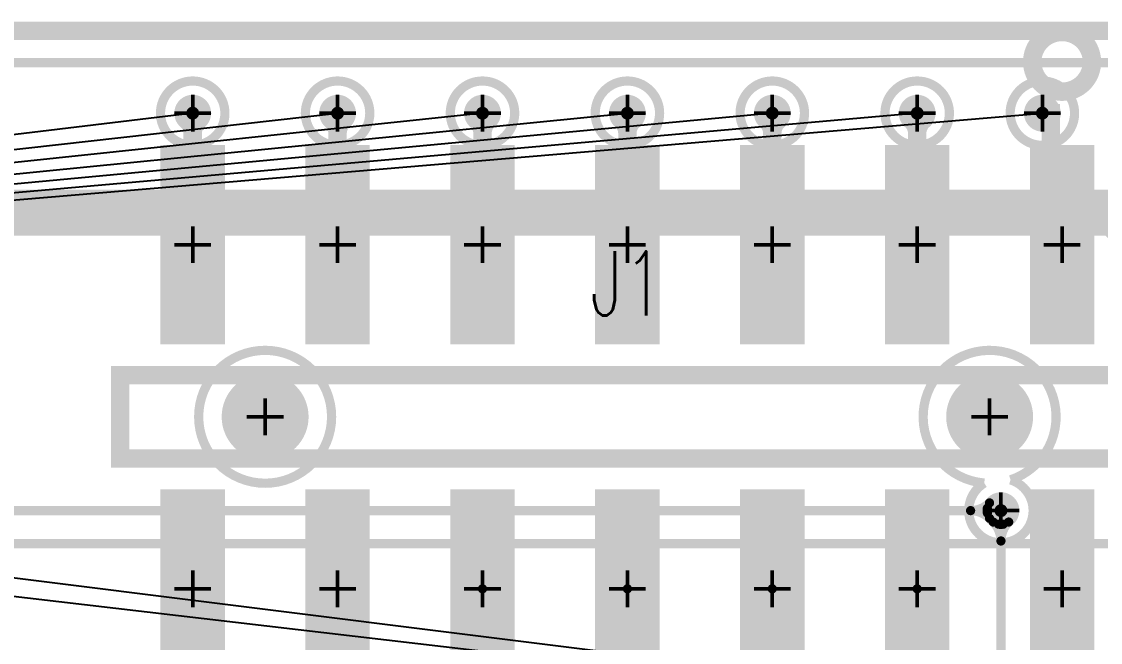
# Model space of a CAD drawing. Extents: x -4539 to 5978, y -4736 to 3041.
# Drawn here: x 1306 to 1892, y 1242 to 1580 of the extents above; entities that cross this region are included whole.
import ezdxf
from ezdxf.enums import TextEntityAlignment as Align

# ---------------------------------------------------------------- set-up
doc = ezdxf.new("R2010")
doc.units = 0
for name, pattern in [('SIG_112', [2, 1, 1]), ('SIG_113', [2, 1, 1]), ('SIG_114', [2, 1, 1]), ('SIG_115', [2, 1, 1]), ('SIG_173', [2, 1, 1]), ('SIG_194', [2, 1, 1]), ('SIG_195', [2, 1, 1]), ('SIG_196', [2, 1, 1]), ('SIG_198', [2, 1, 1]), ('SIG_62', [2, 1, 1])]:
    doc.linetypes.add(name, pattern=pattern)
doc.layers.get('0').update_dxf_attribs({"color": 254, "linetype": 'CONTINUOUS'})
for name, color, linetype in [('BOARD_OUTLINE_00', 254, 'CONTINUOUS'), ('DRIL_NPLTE_THRU_01', 16, 'CONTINUOUS'), ('DRIL_NPLTE_THRU_02', 2, 'CONTINUOUS'), ('DRIL_NPLTE_THRU_03', 34, 'CONTINUOUS'), ('DRIL_NPLTE_THRU_04', 96, 'CONTINUOUS'), ('DRIL_NPLTE_THRU_05', 6, 'CONTINUOUS'), ('DRIL_NPLTE_THRU_06', 176, 'CONTINUOUS'), ('DRIL_PLTE_THRU_01', 16, 'CONTINUOUS'), ('DRIL_PLTE_THRU_02', 2, 'CONTINUOUS'), ('DRIL_PLTE_THRU_03', 34, 'CONTINUOUS'), ('DRIL_PLTE_THRU_04', 96, 'CONTINUOUS'), ('DRIL_PLTE_THRU_05', 6, 'CONTINUOUS'), ('DRIL_PLTE_THRU_06', 176, 'CONTINUOUS'), ('DRIL_SYMBOL', 254, 'CONTINUOUS'), ('LINK_00', 254, 'CONTINUOUS'), ('PADS_BOT', 5, 'CONTINUOUS'), ('PADS_INNER', 1, 'CONTINUOUS'), ('PADS_TOP', 1, 'CONTINUOUS'), ('PART_NAME_27', 3, 'CONTINUOUS'), ('PART_TOP_2DLINE_00', 6, 'CONTINUOUS'), ('POUR_OUTLINE_02', 56, 'CONTINUOUS'), ('POUR_OUTLINE_05', 216, 'CONTINUOUS'), ('POUR_VIATHERM_02', 56, 'CONTINUOUS'), ('POUR_VOID_02', 56, 'CONTINUOUS'), ('POUR_VOID_05', 216, 'CONTINUOUS'), ('TEAR_01', 1, 'CONTINUOUS'), ('TEAR_03', 43, 'CONTINUOUS'), ('TEAR_04', 3, 'CONTINUOUS'), ('TRACE_01', 1, 'CONTINUOUS'), ('TRACE_03', 43, 'CONTINUOUS'), ('TRACE_04', 3, 'CONTINUOUS'), ('TRACE_06', 5, 'CONTINUOUS'), ('VIAPTS', 1, 'CONTINUOUS')]:
    doc.layers.add(name, color=color, linetype=linetype)
doc.styles.add('W5', font='simplex', dxfattribs={"width": 0.75})

# ---------------------------------------------------------------- blocks, each defined once
blk = doc.blocks.new('BOARD_10')
at = {"layer": 'BOARD_OUTLINE_00', "const_width": 10}
blk.add_lwpolyline([(500, 274.8), (500, -433.86, -1), (500, -591.34), (500, -1300), (1120.08, -1300), (1120.08, -1162.2, -1), (1159.45, -1162.2), (1159.45, -1300), (3161.42, -1300), (3161.42, -591.34, -1), (3161.42, -433.86), (3161.42, 274.8)], format="xyb", close=True, dxfattribs=at)
blk = doc.blocks.new('POUR_VOID_626')
at = {"layer": 'POUR_VOID_02', "const_width": 5}
blk.add_lwpolyline([(-4797.97, -5135, 1), (-4725.73, -5135, 1)], format="xyb", close=True, dxfattribs=at)
blk = doc.blocks.new('POUR_VOID_506')
at = {"layer": 'POUR_VOID_02', "const_width": 5}
blk.add_lwpolyline([(-4371.03, -5171.01, -9.979923), (-4356.8, -5169.29, -4.669374)], format="xyb", close=True, dxfattribs=at)
blk = doc.blocks.new('POUR_OUTLINE_418')
at = {"layer": 'POUR_OUTLINE_02', "const_width": 5}
blk.add_lwpolyline([(-3557.5, -5612.5), (-3557.5, -4942.5), (-6182.5, -4942.5), (-6182.5, -5617.5), (-6166.44, -5617.5, -0.691217), (-6166.44, -5802.5), (-6182.5, -5802.5), (-6182.5, -6482.5), (-5597.5, -6482.5), (-5597.5, -6359.83, -0.121918), (-5590.76, -6342.93, -5.51621), (-5582.07, -6334.24, -0.564646), (-5522.5, -6359.83), (-5522.5, -6482.5), (-3557.5, -6482.5), (-3557.5, -5807.5), (-3558.62, -5807.5, -0.806303), (-3558.62, -5612.5)], format="xyb", close=True, dxfattribs=at)
for name in ['POUR_VOID_626', 'POUR_VOID_506']:
    blk.add_blockref(name, (0, 0))
blk = doc.blocks.new('POUR_VIATHERM_844')
at = {"layer": 'POUR_VIATHERM_02'}
for points in [[(-4339.5, -4960), (-4339.5, -4960)], [(-4349.5, -4970), (-4349.5, -4970)], [(-4329.5, -4970), (-4329.5, -4970)], [(-4339.5, -4980), (-4339.5, -4980)]]:
    blk.add_lwpolyline(points, dxfattribs=at)
blk = doc.blocks.new('POUR_VIATHERM_847')
at = {"layer": 'POUR_VIATHERM_02'}
for points in [[(-4486.26, -4960), (-4486.26, -4960)], [(-4496.26, -4970), (-4496.26, -4970)], [(-4476.26, -4970), (-4476.26, -4970)], [(-4486.26, -4980), (-4486.26, -4980)]]:
    blk.add_lwpolyline(points, dxfattribs=at)
blk = doc.blocks.new('POUR_VIATHERM_852')
at = {"layer": 'POUR_VIATHERM_02'}
for points in [[(-4565, -4960), (-4565, -4960)], [(-4575, -4970), (-4575, -4970)], [(-4555, -4970), (-4555, -4970)], [(-4565, -4980), (-4565, -4980)]]:
    blk.add_lwpolyline(points, dxfattribs=at)
blk = doc.blocks.new('POUR_VIATHERM_853')
at = {"layer": 'POUR_VIATHERM_02'}
for points in [[(-4801.22, -4960), (-4801.22, -4960)], [(-4811.22, -4970), (-4811.22, -4970)], [(-4791.22, -4970), (-4791.22, -4970)], [(-4801.22, -4980), (-4801.22, -4980)]]:
    blk.add_lwpolyline(points, dxfattribs=at)
blk = doc.blocks.new('POUR_VIATHERM_858')
at = {"layer": 'POUR_VIATHERM_02'}
for points in [[(-4407.52, -4960), (-4407.52, -4960)], [(-4417.52, -4970), (-4417.52, -4970)], [(-4397.52, -4970), (-4397.52, -4970)], [(-4407.52, -4980), (-4407.52, -4980)]]:
    blk.add_lwpolyline(points, dxfattribs=at)
blk = doc.blocks.new('POUR_VIATHERM_865')
at = {"layer": 'POUR_VIATHERM_02'}
for points in [[(-4643.74, -4960), (-4643.74, -4960)], [(-4653.74, -4970), (-4653.74, -4970)], [(-4633.74, -4970), (-4633.74, -4970)], [(-4643.74, -4980), (-4643.74, -4980)]]:
    blk.add_lwpolyline(points, dxfattribs=at)
blk = doc.blocks.new('POUR_VIATHERM_866')
at = {"layer": 'POUR_VIATHERM_02'}
for points in [[(-4722.48, -4960), (-4722.48, -4960)], [(-4732.48, -4970), (-4732.48, -4970)], [(-4712.48, -4970), (-4712.48, -4970)], [(-4722.48, -4980), (-4722.48, -4980)]]:
    blk.add_lwpolyline(points, dxfattribs=at)
blk = doc.blocks.new('POUR_HEADER_0')
for name in ['POUR_OUTLINE_418', 'POUR_VIATHERM_853', 'POUR_VIATHERM_866', 'POUR_VIATHERM_865', 'POUR_VIATHERM_852', 'POUR_VIATHERM_847', 'POUR_VIATHERM_858', 'POUR_VIATHERM_844']:
    blk.add_blockref(name, (6185, 6485))
blk = doc.blocks.new('POUR_VOID_252')
at = {"layer": 'POUR_VOID_05', "const_width": 5}
blk.add_lwpolyline([(-4818.72, -4970, 1), (-4783.72, -4970, 1)], format="xyb", close=True, dxfattribs=at)
blk = doc.blocks.new('POUR_VOID_251')
at = {"layer": 'POUR_VOID_05', "const_width": 5}
blk.add_lwpolyline([(-4739.98, -4970, 1), (-4704.98, -4970, 1)], format="xyb", close=True, dxfattribs=at)
blk = doc.blocks.new('POUR_VOID_250')
at = {"layer": 'POUR_VOID_05', "const_width": 5}
blk.add_lwpolyline([(-4797.97, -5135, 1), (-4725.73, -5135, 1)], format="xyb", close=True, dxfattribs=at)
blk = doc.blocks.new('POUR_VOID_228')
at = {"layer": 'POUR_VOID_05', "const_width": 5}
blk.add_lwpolyline([(-4661.24, -4970, 1), (-4626.24, -4970, 1)], format="xyb", close=True, dxfattribs=at)
blk = doc.blocks.new('POUR_VOID_227')
at = {"layer": 'POUR_VOID_05', "const_width": 5}
blk.add_lwpolyline([(-4582.5, -4970, 1), (-4547.5, -4970, 1)], format="xyb", close=True, dxfattribs=at)
blk = doc.blocks.new('POUR_VOID_209')
at = {"layer": 'POUR_VOID_05', "const_width": 5}
blk.add_lwpolyline([(-4503.76, -4970, 1), (-4468.76, -4970, 1)], format="xyb", close=True, dxfattribs=at)
blk = doc.blocks.new('POUR_VOID_194')
at = {"layer": 'POUR_VOID_05', "const_width": 5}
blk.add_lwpolyline([(-4425.02, -4970, 1), (-4390.02, -4970, 1)], format="xyb", close=True, dxfattribs=at)
blk = doc.blocks.new('POUR_VOID_193')
at = {"layer": 'POUR_VOID_05', "const_width": 5}
blk.add_lwpolyline([(-4357, -4970, 1), (-4322, -4970, 1)], format="xyb", close=True, dxfattribs=at)
blk = doc.blocks.new('POUR_VOID_192')
at = {"layer": 'POUR_VOID_05', "const_width": 5}
blk.add_lwpolyline([(-4371.03, -5171.01, -9.979923), (-4356.8, -5169.29, -4.669374)], format="xyb", close=True, dxfattribs=at)
blk = doc.blocks.new('POUR_OUTLINE_162')
at = {"layer": 'POUR_OUTLINE_05', "const_width": 5}
blk.add_lwpolyline([(-3557.5, -5612.5), (-3557.5, -4942.5), (-6182.5, -4942.5), (-6182.5, -5617.5), (-6166.44, -5617.5, -0.691217), (-6166.44, -5802.5), (-6182.5, -5802.5), (-6182.5, -6482.5), (-5597.5, -6482.5), (-5597.5, -6359.83, -0.121918), (-5590.76, -6342.93, -0.711311), (-5613.56, -6318.99, -4.185103), (-5600.74, -6309.72, -0.59758), (-5582.07, -6334.24, -0.564646), (-5522.5, -6359.83), (-5522.5, -6482.5), (-3557.5, -6482.5), (-3557.5, -5807.5), (-3558.62, -5807.5, -0.806303), (-3558.62, -5612.5)], format="xyb", close=True, dxfattribs=at)
for name in ['POUR_VOID_252', 'POUR_VOID_251', 'POUR_VOID_228', 'POUR_VOID_227', 'POUR_VOID_209', 'POUR_VOID_194', 'POUR_VOID_193', 'POUR_VOID_250', 'POUR_VOID_192']:
    blk.add_blockref(name, (0, 0))
blk = doc.blocks.new('POUR_HEADER_3')
blk.add_blockref('POUR_OUTLINE_162', (6185, 6485))
blk = doc.blocks.new('SMOOTH_10')
at = {"const_width": 5}
blk.add_lwpolyline([(-2.5, 0, 1), (2.5, 0, 1)], format="xyb", close=True, dxfattribs=at)
blk = doc.blocks.new('PART_BODY_TOP_3')
at = {"layer": 'PART_TOP_2DLINE_00', "const_width": 10}
blk.add_lwpolyline([(-275.59, -22.64), (-275.59, 22.64), (275.59, 22.64), (275.59, -22.64)], close=True, dxfattribs=at)
blk.add_lwpolyline([(-252.45, -192.91, 1), (-219.99, -192.91, 1)], format="xyb", close=True, dxfattribs=at)
at = {"layer": 'PART_TOP_2DLINE_00'}
for p in [(-275.59, 22.64), (275.59, 22.64), (-275.59, -22.64), (275.59, -22.64)]:
    blk.add_blockref('SMOOTH_10', p, dxfattribs=at)
blk = doc.blocks.new('DRIL_SYMBOL_0')
at = {"layer": 'DRIL_SYMBOL', "const_width": 2}
for points in [[(0, -10), (0, 10)], [(-10, 0), (10, 0)]]:
    blk.add_lwpolyline(points, dxfattribs=at)
blk = doc.blocks.new('DRIL_HOLE_0')
blk.add_lwpolyline([(0, 0, 1), (0, 0, 1)], format="xyb", close=True)
blk.add_blockref('DRIL_SYMBOL_0', (0, 0))
blk = doc.blocks.new('PAD_2')
blk.add_lwpolyline([(0, 0, 1), (0, 0, 1)], format="xyb", close=True)
blk = doc.blocks.new('PAD_4')
at = {"const_width": 35.04}
blk.add_lwpolyline([(-54.13, 0), (54.13, 0)], dxfattribs=at)
blk = doc.blocks.new('STK_TOP_6')
at = {"layer": 'DRIL_NPLTE_THRU_01'}
blk.add_blockref('DRIL_HOLE_0', (0, 0), dxfattribs=at)
at = {"layer": 'DRIL_NPLTE_THRU_02'}
blk.add_blockref('DRIL_HOLE_0', (0, 0), dxfattribs=at)
at = {"layer": 'DRIL_NPLTE_THRU_03'}
blk.add_blockref('DRIL_HOLE_0', (0, 0), dxfattribs=at)
at = {"layer": 'DRIL_NPLTE_THRU_04'}
blk.add_blockref('DRIL_HOLE_0', (0, 0), dxfattribs=at)
at = {"layer": 'DRIL_NPLTE_THRU_05'}
blk.add_blockref('DRIL_HOLE_0', (0, 0), dxfattribs=at)
at = {"layer": 'DRIL_NPLTE_THRU_06'}
blk.add_blockref('DRIL_HOLE_0', (0, 0), dxfattribs=at)
at = {"layer": 'PADS_BOT'}
blk.add_blockref('PAD_2', (0, 0), dxfattribs=at)
at = {"layer": 'PADS_INNER'}
blk.add_blockref('PAD_2', (0, 0), dxfattribs=at)
at = {"layer": 'PADS_TOP', "rotation": 90}
blk.add_blockref('PAD_4', (0, 0), dxfattribs=at)
blk = doc.blocks.new('DRIL_SYMBOL_47$2440944882')
at = {"layer": 'DRIL_SYMBOL', "const_width": 2}
for points in [[(0, -10), (0, 10)], [(-10, 0), (10, 0)]]:
    blk.add_lwpolyline(points, dxfattribs=at)
blk = doc.blocks.new('DRIL_HOLE_47$2440944882')
at = {"const_width": 23.62}
blk.add_lwpolyline([(-11.81, 0, 1), (11.81, 0, 1)], format="xyb", close=True, dxfattribs=at)
blk.add_blockref('DRIL_SYMBOL_47$2440944882', (0, 0))
blk = doc.blocks.new('PAD_5')
at = {"const_width": 21.65}
blk.add_lwpolyline([(0, -10.83, 1), (0, 10.83, 1)], format="xyb", close=True, dxfattribs=at)
blk = doc.blocks.new('STK_TOP_7')
at = {"layer": 'DRIL_NPLTE_THRU_01'}
blk.add_blockref('DRIL_HOLE_47$2440944882', (0, 0), dxfattribs=at)
at = {"layer": 'DRIL_NPLTE_THRU_02'}
blk.add_blockref('DRIL_HOLE_47$2440944882', (0, 0), dxfattribs=at)
at = {"layer": 'DRIL_NPLTE_THRU_03'}
blk.add_blockref('DRIL_HOLE_47$2440944882', (0, 0), dxfattribs=at)
at = {"layer": 'DRIL_NPLTE_THRU_04'}
blk.add_blockref('DRIL_HOLE_47$2440944882', (0, 0), dxfattribs=at)
at = {"layer": 'DRIL_NPLTE_THRU_05'}
blk.add_blockref('DRIL_HOLE_47$2440944882', (0, 0), dxfattribs=at)
at = {"layer": 'DRIL_NPLTE_THRU_06'}
blk.add_blockref('DRIL_HOLE_47$2440944882', (0, 0), dxfattribs=at)
at = {"layer": 'PADS_BOT'}
blk.add_blockref('PAD_5', (0, 0), dxfattribs=at)
at = {"layer": 'PADS_INNER'}
blk.add_blockref('PAD_5', (0, 0), dxfattribs=at)
at = {"layer": 'PADS_TOP'}
blk.add_blockref('PAD_5', (0, 0), dxfattribs=at)
blk = doc.blocks.new('SYM_TOP_5')
for name, p in [('STK_TOP_6', (-236.22, 93.5)), ('STK_TOP_6', (-157.48, 93.5)), ('STK_TOP_6', (-78.74, 93.5)), ('STK_TOP_6', (0, 93.5)), ('STK_TOP_6', (78.74, 93.5)), ('STK_TOP_6', (157.48, 93.5)), ('STK_TOP_6', (236.22, 93.5)), ('PART_BODY_TOP_3', (0, 0)), ('STK_TOP_7', (-196.85, 0)), ('STK_TOP_7', (196.85, 0)), ('STK_TOP_6', (-236.22, -93.5)), ('STK_TOP_6', (-157.48, -93.5)), ('STK_TOP_6', (-78.74, -93.5)), ('STK_TOP_6', (0, -93.5)), ('STK_TOP_6', (78.74, -93.5)), ('STK_TOP_6', (157.48, -93.5)), ('STK_TOP_6', (236.22, -93.5))]:
    blk.add_blockref(name, p)
blk = doc.blocks.new('PART_TOP_29')
blk.add_blockref('SYM_TOP_5', (0, 0))
at = {"layer": 'PART_NAME_27', "style": 'W5', "width": 0.75}
blk.add_text('J1', height=35, rotation=-180, dxfattribs=at).set_placement((0, -90), align=Align.TOP_CENTER)
blk = doc.blocks.new('TRACE_1724')
at = {"layer": 'TRACE_03', "linetype": 'SIG_62', "const_width": 5}
blk.add_lwpolyline([(576, 1296), (2176.5, 1296), (2183.5, 1303), (2202, 1303)], dxfattribs=at)
blk = doc.blocks.new('SMOOTH_5')
at = {"const_width": 2.5}
blk.add_lwpolyline([(-1.25, 0, 1), (1.25, 0, 1)], format="xyb", close=True, dxfattribs=at)
blk = doc.blocks.new('TEAR_2008008000535')
at = {"const_width": 5}
for points in [[(11.67, 11.67, -0.196262), (1.42, 7.36)], [(11.67, 11.67, -0.067729), (4.35, 6.11)], [(11.67, 11.67, 0.067729), (6.11, 4.35)], [(11.67, 11.67, 0.196262), (7.36, 1.42)]]:
    blk.add_lwpolyline(points, format="xyb", dxfattribs=at)
for p in [(11.67, 11.67), (11.67, 11.67), (11.67, 11.67), (11.67, 11.67), (1.42, 7.36), (4.35, 6.11), (6.11, 4.35), (7.36, 1.42)]:
    blk.add_blockref('SMOOTH_5', p)
blk = doc.blocks.new('TRACE_1232')
at = {"layer": 'TRACE_01', "linetype": 'SIG_112', "const_width": 5}
blk.add_lwpolyline([(1616.49, 1169.49), (1656.43, 1209.43), (1688.28, 1209.43), (1713.74, 1234.88), (1713.74, 1271.5)], dxfattribs=at)
at = {"layer": 'TEAR_01'}
blk.add_blockref('TEAR_2008008000535', (1616.49, 1169.49), dxfattribs=at)
at = {"layer": 'TRACE_01'}
for p in [(1713.74, 1271.5), (1713.74, 1234.88), (1656.43, 1209.43), (1688.28, 1209.43), (1616.49, 1169.49)]:
    blk.add_blockref('SMOOTH_5', p, dxfattribs=at)
blk = doc.blocks.new('TEAR_2008008000541')
at = {"const_width": 5}
for points in [[(16.5, 0, -0.196262), (6.21, 4.2)], [(16.5, 0, 0.196262), (6.21, -4.2)], [(16.5, 0, -0.067729), (7.4, 1.24)], [(16.5, 0, 0.067729), (7.4, -1.24)]]:
    blk.add_lwpolyline(points, format="xyb", dxfattribs=at)
for p in [(6.21, 4.2), (7.4, 1.24), (7.4, -1.24), (16.5, 0), (16.5, 0), (16.5, 0), (16.5, 0), (6.21, -4.2)]:
    blk.add_blockref('SMOOTH_5', p)
blk = doc.blocks.new('TRACE_1454')
at = {"layer": 'TRACE_01', "linetype": 'SIG_113', "const_width": 5}
blk.add_lwpolyline([(1687, 1190), (1747.6, 1190), (1792.48, 1234.88), (1792.48, 1271.5)], dxfattribs=at)
at = {"layer": 'TEAR_01'}
blk.add_blockref('TEAR_2008008000541', (1687, 1190), dxfattribs=at)
at = {"layer": 'TRACE_01'}
for p in [(1792.48, 1271.5), (1792.48, 1234.88), (1687, 1190), (1747.6, 1190)]:
    blk.add_blockref('SMOOTH_5', p, dxfattribs=at)
blk = doc.blocks.new('TEAR_2008008000546')
at = {"const_width": 5}
for points in [[(16.5, 0, -0.196262), (6.21, 4.2)], [(16.5, 0, 0.196262), (6.21, -4.2)], [(16.5, 0, -0.067729), (7.4, 1.24)], [(16.5, 0, 0.067729), (7.4, -1.24)]]:
    blk.add_lwpolyline(points, format="xyb", dxfattribs=at)
for p in [(6.21, 4.2), (7.4, 1.24), (7.4, -1.24), (16.5, 0), (16.5, 0), (16.5, 0), (16.5, 0), (6.21, -4.2)]:
    blk.add_blockref('SMOOTH_5', p)
blk = doc.blocks.new('TRACE_362')
at = {"layer": 'TRACE_01', "linetype": 'SIG_114', "const_width": 5}
blk.add_lwpolyline([(1422, 1176), (1440.97, 1176), (1453.89, 1188.92), (1589.04, 1188.92), (1635, 1234.88), (1635, 1271.5)], dxfattribs=at)
at = {"layer": 'TEAR_01'}
blk.add_blockref('TEAR_2008008000546', (1422, 1176), dxfattribs=at)
at = {"layer": 'TRACE_01'}
for p in [(1635, 1271.5), (1635, 1234.88), (1453.89, 1188.92), (1589.04, 1188.92), (1422, 1176), (1440.97, 1176)]:
    blk.add_blockref('SMOOTH_5', p, dxfattribs=at)
blk = doc.blocks.new('TEAR_2008008000996')
at = {"const_width": 10}
for points in [[(0, -11, 0.196262), (-2.8, -4.14)], [(0, -11, -0.196262), (2.8, -4.14)]]:
    blk.add_lwpolyline(points, format="xyb", dxfattribs=at)
for p in [(-2.8, -4.14), (2.8, -4.14), (0, -11), (0, -11)]:
    blk.add_blockref('SMOOTH_10', p)
blk = doc.blocks.new('TRACE_212')
at = {"layer": 'TRACE_01', "linetype": 'SIG_173', "const_width": 10}
blk.add_lwpolyline([(1398.78, 1458.5), (1398.78, 1530)], dxfattribs=at)
at = {"layer": 'TEAR_01'}
blk.add_blockref('TEAR_2008008000996', (1398.78, 1530), dxfattribs=at)
at = {"layer": 'TRACE_01'}
for p in [(1398.78, 1530), (1398.78, 1458.5)]:
    blk.add_blockref('SMOOTH_10', p, dxfattribs=at)
blk = doc.blocks.new('TEAR_2008008000997')
at = {"const_width": 10}
for points in [[(0, -11, 0.196262), (-2.8, -4.14)], [(0, -11, -0.196262), (2.8, -4.14)]]:
    blk.add_lwpolyline(points, format="xyb", dxfattribs=at)
for p in [(-2.8, -4.14), (2.8, -4.14), (0, -11), (0, -11)]:
    blk.add_blockref('SMOOTH_10', p)
blk = doc.blocks.new('TRACE_214')
at = {"layer": 'TRACE_01', "linetype": 'SIG_173', "const_width": 10}
blk.add_lwpolyline([(1477.52, 1458.5), (1477.52, 1530)], dxfattribs=at)
at = {"layer": 'TEAR_01'}
blk.add_blockref('TEAR_2008008000997', (1477.52, 1530), dxfattribs=at)
at = {"layer": 'TRACE_01'}
for p in [(1477.52, 1530), (1477.52, 1458.5)]:
    blk.add_blockref('SMOOTH_10', p, dxfattribs=at)
blk = doc.blocks.new('TEAR_2008008000998')
at = {"const_width": 10}
for points in [[(0, -11, 0.196262), (-2.8, -4.14)], [(0, -11, -0.196262), (2.8, -4.14)]]:
    blk.add_lwpolyline(points, format="xyb", dxfattribs=at)
for p in [(-2.8, -4.14), (2.8, -4.14), (0, -11), (0, -11)]:
    blk.add_blockref('SMOOTH_10', p)
blk = doc.blocks.new('TRACE_216')
at = {"layer": 'TRACE_01', "linetype": 'SIG_173', "const_width": 10}
blk.add_lwpolyline([(1556.26, 1458.5), (1556.26, 1530)], dxfattribs=at)
at = {"layer": 'TEAR_01'}
blk.add_blockref('TEAR_2008008000998', (1556.26, 1530), dxfattribs=at)
at = {"layer": 'TRACE_01'}
for p in [(1556.26, 1530), (1556.26, 1458.5)]:
    blk.add_blockref('SMOOTH_10', p, dxfattribs=at)
blk = doc.blocks.new('TEAR_2008008000999')
at = {"const_width": 10}
for points in [[(0, -11, 0.196262), (-2.8, -4.14)], [(0, -11, -0.196262), (2.8, -4.14)]]:
    blk.add_lwpolyline(points, format="xyb", dxfattribs=at)
for p in [(-2.8, -4.14), (2.8, -4.14), (0, -11), (0, -11)]:
    blk.add_blockref('SMOOTH_10', p)
blk = doc.blocks.new('TRACE_218')
at = {"layer": 'TRACE_01', "linetype": 'SIG_173', "const_width": 10}
blk.add_lwpolyline([(1635, 1458.5), (1635, 1530)], dxfattribs=at)
at = {"layer": 'TEAR_01'}
blk.add_blockref('TEAR_2008008000999', (1635, 1530), dxfattribs=at)
at = {"layer": 'TRACE_01'}
for p in [(1635, 1530), (1635, 1458.5)]:
    blk.add_blockref('SMOOTH_10', p, dxfattribs=at)
blk = doc.blocks.new('TEAR_2008008001000')
at = {"const_width": 10}
for points in [[(0, -11, 0.196262), (-2.8, -4.14)], [(0, -11, -0.196262), (2.8, -4.14)]]:
    blk.add_lwpolyline(points, format="xyb", dxfattribs=at)
for p in [(-2.8, -4.14), (2.8, -4.14), (0, -11), (0, -11)]:
    blk.add_blockref('SMOOTH_10', p)
blk = doc.blocks.new('TRACE_220')
at = {"layer": 'TRACE_01', "linetype": 'SIG_173', "const_width": 10}
blk.add_lwpolyline([(1713.74, 1458.5), (1713.74, 1530)], dxfattribs=at)
at = {"layer": 'TEAR_01'}
blk.add_blockref('TEAR_2008008001000', (1713.74, 1530), dxfattribs=at)
at = {"layer": 'TRACE_01'}
for p in [(1713.74, 1530), (1713.74, 1458.5)]:
    blk.add_blockref('SMOOTH_10', p, dxfattribs=at)
blk = doc.blocks.new('TEAR_2008008001001')
at = {"const_width": 10}
for points in [[(0, -11, 0.196262), (-2.8, -4.14)], [(0, -11, -0.196262), (2.8, -4.14)]]:
    blk.add_lwpolyline(points, format="xyb", dxfattribs=at)
for p in [(-2.8, -4.14), (2.8, -4.14), (0, -11), (0, -11)]:
    blk.add_blockref('SMOOTH_10', p)
blk = doc.blocks.new('TRACE_222')
at = {"layer": 'TRACE_01', "linetype": 'SIG_173', "const_width": 10}
blk.add_lwpolyline([(1792.48, 1458.5), (1792.48, 1530)], dxfattribs=at)
at = {"layer": 'TEAR_01'}
blk.add_blockref('TEAR_2008008001001', (1792.48, 1530), dxfattribs=at)
at = {"layer": 'TRACE_01'}
for p in [(1792.48, 1530), (1792.48, 1458.5)]:
    blk.add_blockref('SMOOTH_10', p, dxfattribs=at)
blk = doc.blocks.new('TEAR_2008008001125')
at = {"const_width": 5}
for points in [[(0, -16.5, 0.196262), (-4.2, -6.21)], [(0, -16.5, 0.067729), (-1.24, -7.4)], [(0, -16.5, -0.196262), (4.2, -6.21)], [(0, -16.5, -0.067729), (1.24, -7.4)]]:
    blk.add_lwpolyline(points, format="xyb", dxfattribs=at)
for p in [(-4.2, -6.21), (-1.24, -7.4), (1.24, -7.4), (4.2, -6.21), (0, -16.5), (0, -16.5), (0, -16.5), (0, -16.5)]:
    blk.add_blockref('SMOOTH_5', p)
blk = doc.blocks.new('TRACE_2836')
at = {"layer": 'TRACE_04', "linetype": 'SIG_194', "const_width": 5}
blk.add_lwpolyline([(1803.7, 799.2), (1803.7, 887.7), (1838, 922), (1838, 1314)], dxfattribs=at)
at = {"layer": 'TEAR_04'}
blk.add_blockref('TEAR_2008008001125', (1838, 1314), dxfattribs=at)
at = {"layer": 'TRACE_04'}
for p in [(1838, 1314), (1838, 922), (1803.7, 887.7), (1803.7, 799.2)]:
    blk.add_blockref('SMOOTH_5', p, dxfattribs=at)
blk = doc.blocks.new('TEAR_2008008001129')
at = {"const_width": 5}
for points in [[(-16.5, 0, 0.196262), (-6.21, 4.2)], [(-16.5, 0, 0.067729), (-7.4, 1.24)], [(-16.5, 0, -0.196262), (-6.21, -4.2)], [(-16.5, 0, -0.067729), (-7.4, -1.24)]]:
    blk.add_lwpolyline(points, format="xyb", dxfattribs=at)
for p in [(-6.21, 4.2), (-16.5, 0), (-16.5, 0), (-16.5, 0), (-16.5, 0), (-7.4, 1.24), (-7.4, -1.24), (-6.21, -4.2)]:
    blk.add_blockref('SMOOTH_5', p)
blk = doc.blocks.new('TRACE_1328')
at = {"layer": 'TRACE_03', "linetype": 'SIG_194', "const_width": 5}
blk.add_lwpolyline([(803, 1314), (1838, 1314)], dxfattribs=at)
at = {"layer": 'TEAR_03'}
blk.add_blockref('TEAR_2008008001129', (1838, 1314), dxfattribs=at)
at = {"layer": 'TRACE_03'}
blk.add_blockref('SMOOTH_5', (1838, 1314), dxfattribs=at)
blk = doc.blocks.new('SMOOTH_25')
at = {"const_width": 12.5}
blk.add_lwpolyline([(-6.25, 0, 1), (6.25, 0, 1)], format="xyb", close=True, dxfattribs=at)
blk = doc.blocks.new('DRIL_SYMBOL_7')
at = {"layer": 'DRIL_SYMBOL', "const_width": 2}
for points in [[(0, -10), (0, 10)], [(-10, 0), (10, 0)]]:
    blk.add_lwpolyline(points, dxfattribs=at)
blk = doc.blocks.new('DRIL_HOLE_7')
at = {"const_width": 3.5}
blk.add_lwpolyline([(-1.75, 0, 1), (1.75, 0, 1)], format="xyb", close=True, dxfattribs=at)
blk.add_blockref('DRIL_SYMBOL_7', (0, 0))
blk = doc.blocks.new('PAD_15')
at = {"const_width": 10}
blk.add_lwpolyline([(0, -5, 1), (0, 5, 1)], format="xyb", close=True, dxfattribs=at)
blk = doc.blocks.new('STK_TOP_26')
at = {"layer": 'DRIL_PLTE_THRU_01'}
blk.add_blockref('DRIL_HOLE_7', (0, 0), dxfattribs=at)
at = {"layer": 'DRIL_PLTE_THRU_02'}
blk.add_blockref('DRIL_HOLE_7', (0, 0), dxfattribs=at)
at = {"layer": 'DRIL_PLTE_THRU_03'}
blk.add_blockref('DRIL_HOLE_7', (0, 0), dxfattribs=at)
at = {"layer": 'DRIL_PLTE_THRU_04'}
blk.add_blockref('DRIL_HOLE_7', (0, 0), dxfattribs=at)
at = {"layer": 'DRIL_PLTE_THRU_05'}
blk.add_blockref('DRIL_HOLE_7', (0, 0), dxfattribs=at)
at = {"layer": 'DRIL_PLTE_THRU_06'}
blk.add_blockref('DRIL_HOLE_7', (0, 0), dxfattribs=at)
at = {"layer": 'PADS_BOT'}
blk.add_blockref('PAD_15', (0, 0), dxfattribs=at)
at = {"layer": 'PADS_INNER'}
blk.add_blockref('PAD_15', (0, 0), dxfattribs=at)
at = {"layer": 'PADS_TOP'}
blk.add_blockref('PAD_15', (0, 0), dxfattribs=at)
blk = doc.blocks.new('SYM_TOP_2')
blk.add_blockref('STK_TOP_26', (0, 0))

msp = doc.modelspace()

# ---------------------------------------------------------------- linework, layer by layer
at = {"layer": 'LINK_00', "linetype": 'SIG_173'}
for p, q in [((322.05, 1400), (1860.5, 1530)), ((1713.74, 1530), (322.05, 1400)), ((322.05, 1400), (1635, 1530)), ((1398.78, 1530), (322.05, 1400)), ((1792.48, 1530), (322.05, 1400)), ((1556.26, 1530), (322.05, 1400)), ((322.05, 1400), (1477.52, 1530)), ((2279.84, 1155), (322.05, 1400))]:
    msp.add_line(p, q, dxfattribs=at)
at = {"layer": 'LINK_00', "linetype": 'SIG_196'}
msp.add_line((2220.16, 1160), (166.14, 1400), dxfattribs=at)
at = {"layer": 'TRACE_01', "linetype": 'SIG_173', "const_width": 10}
msp.add_lwpolyline([(1860.5, 1530), (1865.15, 1530), (1865.15, 1458.5), (1871.22, 1458.5)], dxfattribs=at)
at = {"layer": 'TRACE_01', "linetype": 'SIG_198', "const_width": 10}
msp.add_lwpolyline([(882, 1022), (882, 1030.28), (1033.13, 1181.42), (1228.21, 1181.42), (1253.63, 1156), (1439.18, 1156), (1449.18, 1166), (1506.5, 1166), (1596.28, 1076.22), (1697.45, 1076.22), (1766.15, 1144.92), (1781.26, 1144.92), (1871.22, 1234.88), (1871.22, 1271.5)], dxfattribs=at)
at = {"layer": 'TRACE_01', "linetype": 'SIG_115', "const_width": 5}
msp.add_lwpolyline([(1441.19, 1212.77), (1459.69, 1209.34), (1530.72, 1209.34), (1556.26, 1234.88), (1556.26, 1271.5)], dxfattribs=at)
at = {"layer": 'TRACE_06', "linetype": 'SIG_195', "const_width": 25}
msp.add_lwpolyline([(1027.95, 1400), (1103.9, 1475.94), (1900, 1475.94), (2005.94, 1370), (2125, 1370), (2150, 1395), (2277.05, 1395)], dxfattribs=at)

# ---------------------------------------------------------------- block references
for name, p in [('BOARD_10', (-500, 1300)), ('TRACE_212', (0, 0)), ('TRACE_214', (0, 0)), ('TRACE_216', (0, 0)), ('TRACE_218', (0, 0)), ('TRACE_220', (0, 0)), ('TRACE_222', (0, 0)), ('TRACE_1328', (0, 0)), ('TRACE_2836', (0, 0)), ('TRACE_1724', (0, 0)), ('TRACE_362', (0, 0)), ('TRACE_1232', (0, 0)), ('TRACE_1454', (0, 0))]:
    msp.add_blockref(name, p)
at = {"rotation": 180}
msp.add_blockref('PART_TOP_29', (1635, 1365), dxfattribs=at)
at = {"linetype": 'SIG_173'}
msp.add_blockref('POUR_HEADER_0', (15, 15), dxfattribs=at)
at = {"linetype": 'SIG_196'}
msp.add_blockref('POUR_HEADER_3', (15, 15), dxfattribs=at)
at = {"layer": 'TRACE_01'}
for name, p in [('SMOOTH_10', (1860.5, 1530)), ('SMOOTH_10', (1865.15, 1530)), ('SMOOTH_10', (1865.15, 1458.5)), ('SMOOTH_10', (1871.22, 1458.5)), ('SMOOTH_5', (1556.26, 1271.5)), ('SMOOTH_10', (1871.22, 1271.5))]:
    msp.add_blockref(name, p, dxfattribs=at)
at = {"layer": 'TRACE_06'}
msp.add_blockref('SMOOTH_25', (1900, 1475.94), dxfattribs=at)
at = {"layer": 'VIAPTS', "linetype": 'SIG_173'}
for p in [(1398.78, 1530), (1477.52, 1530), (1556.26, 1530), (1635, 1530), (1713.74, 1530), (1792.48, 1530), (1860.5, 1530)]:
    msp.add_blockref('SYM_TOP_2', p, dxfattribs=at)
at = {"layer": 'VIAPTS', "linetype": 'SIG_194'}
msp.add_blockref('SYM_TOP_2', (1838, 1314), dxfattribs=at)

doc.saveas('drawing.dxf')
